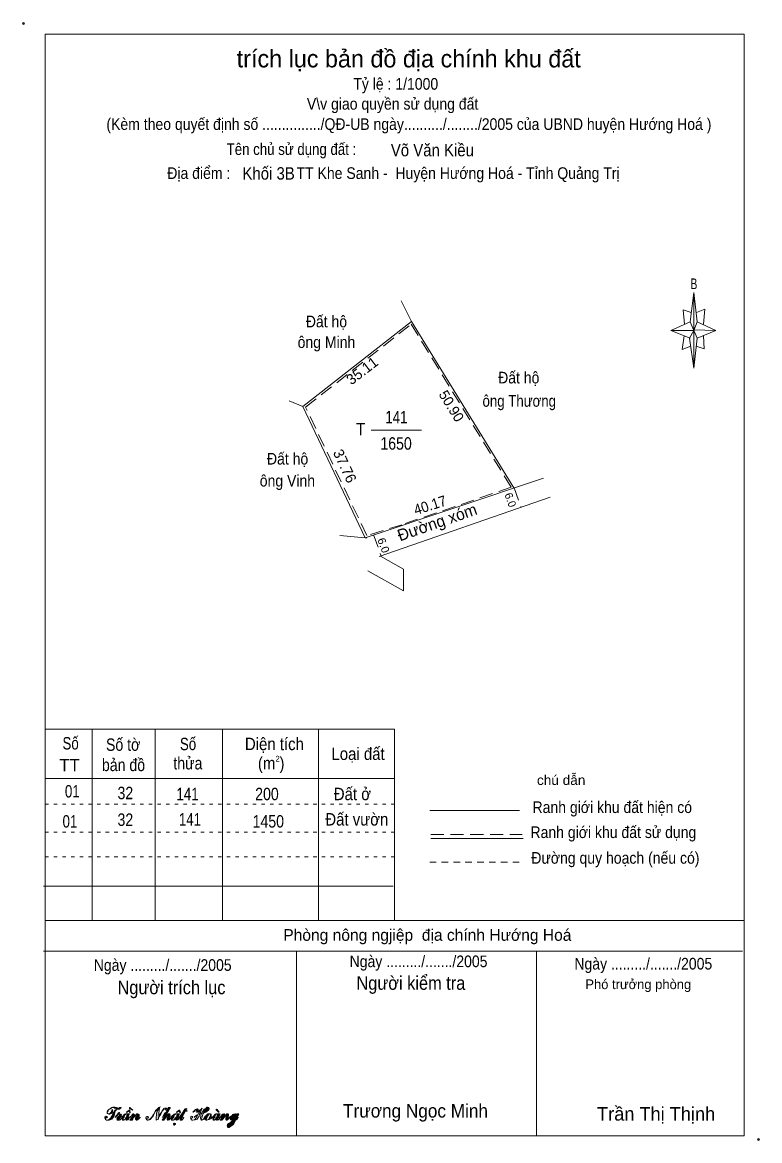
# Model space of a CAD drawing. Header units: centimetres. Extents: x -5.1 to 46.7, y -1.8 to 31.3.
# Drawn here: x -5.1 to 16.71, y -1.77 to 31.31 of the extents above; entities that cross this region are included whole.
import ezdxf
from ezdxf.enums import TextEntityAlignment as Align

# ---------------------------------------------------------------- set-up
doc = ezdxf.new("R2010")
doc.units = ezdxf.units.CM
doc.header["$LTSCALE"] = 0.13
doc.header["$PDMODE"] = 32
doc.header["$PDSIZE"] = 0.065
for name, pattern in [('DOTTED', [1.5, 0.3, -1.2]), ('MEDIUM_DASHED', [4.5, 3, -1.5]), ('SHORT_DASHED', [2.7, 1.5, -1.2])]:
    doc.linetypes.add(name, pattern=pattern)
for name, color, linetype, lineweight in [('1', 7, 'DOTTED', 13), ('2', 7, 'MEDIUM_DASHED', 13), ('33', 7, 'Continuous', 13), ('34', 7, 'Continuous', 13), ('5', 7, 'Continuous', 13)]:
    doc.layers.add(name, color=color, linetype=linetype, lineweight=lineweight)
doc.layers.add('51', color=7, linetype='Continuous')

msp = doc.modelspace()

# ---------------------------------------------------------------- hatches: boundary and pattern name
at = {"layer": '5'}
for points in [[(-2.48, -1.1), (-2.53, -1.15), (-2.55, -1.16), (-2.56, -1.16), (-2.58, -1.17), (-2.62, -1.16), (-2.64, -1.15), (-2.64, -1.14), (-2.64, -1.11), (-2.62, -1.1), (-2.59, -1.1), (-2.58, -1.08), (-2.59, -1.06), (-2.62, -1.05), (-2.63, -1.06), (-2.65, -1.07), (-2.66, -1.08), (-2.66, -1.1), (-2.65, -1.13), (-2.64, -1.15), (-2.61, -1.17), (-2.56, -1.17), (-2.53, -1.17), (-2.5, -1.16), (-2.48, -1.15), (-2.46, -1.14), (-2.43, -1.1), (-2.4, -1.06), (-2.39, -1.03), (-2.38, -0.99), (-2.37, -0.94), (-2.36, -0.9), (-2.33, -0.87), (-2.32, -0.85), (-2.32, -0.85), (-2.33, -0.85), (-2.37, -0.88), (-2.39, -0.9), (-2.4, -0.93), (-2.43, -0.98), (-2.46, -1.05), (-2.48, -1.1)], [(-2.45, -0.84), (-2.46, -0.88), (-2.46, -0.9), (-2.46, -0.9), (-2.47, -0.93), (-2.5, -0.96), (-2.53, -0.98), (-2.54, -0.98), (-2.56, -0.98), (-2.58, -0.97), (-2.59, -0.95), (-2.58, -0.92), (-2.56, -0.89), (-2.55, -0.86), (-2.51, -0.84), (-2.47, -0.81), (-2.44, -0.79), (-2.42, -0.79), (-2.4, -0.79), (-2.38, -0.81), (-2.37, -0.81), (-2.36, -0.81), (-2.33, -0.82), (-2.3, -0.84), (-2.27, -0.84), (-2.23, -0.84), (-2.22, -0.83), (-2.19, -0.81), (-2.18, -0.79), (-2.18, -0.79), (-2.19, -0.79), (-2.21, -0.79), (-2.22, -0.79), (-2.25, -0.81), (-2.32, -0.79), (-2.36, -0.78), (-2.39, -0.78), (-2.43, -0.78), (-2.46, -0.79), (-2.49, -0.82), (-2.53, -0.84), (-2.55, -0.86), (-2.58, -0.89), (-2.59, -0.92), (-2.59, -0.95), (-2.59, -0.96), (-2.58, -0.97), (-2.56, -0.98), (-2.54, -0.99), (-2.51, -0.99), (-2.49, -0.98), (-2.47, -0.97), (-2.45, -0.95), (-2.44, -0.93), (-2.44, -0.89), (-2.44, -0.86), (-2.45, -0.84), (-2.45, -0.84)], [(-2.15, -1.08), (-2.19, -1.14), (-2.22, -1.16), (-2.25, -1.16), (-2.27, -1.16), (-2.25, -1.14), (-2.18, -1.05), (-2.17, -1.01), (-2.18, -1), (-2.19, -0.99), (-2.25, -0.97), (-2.25, -0.96), (-2.23, -0.95), (-2.23, -0.94), (-2.23, -0.94), (-2.25, -0.94), (-2.27, -0.95), (-2.27, -0.96), (-2.27, -0.97), (-2.36, -1.08), (-2.36, -1.09), (-2.25, -0.98), (-2.22, -1), (-2.22, -1), (-2.23, -1.03), (-2.3, -1.09), (-2.31, -1.14), (-2.3, -1.16), (-2.29, -1.17), (-2.27, -1.17), (-2.23, -1.17), (-2.21, -1.16), (-2.17, -1.11), (-2.15, -1.09)], [(-2.16, -1.08), (-2.09, -1.08), (-2.09, -1.07), (-2.09, -1.07), (-2.08, -1.05), (-2.06, -1.01), (-2.04, -1), (-2.03, -0.98), (-2.02, -0.98), (-2.01, -0.98), (-2, -0.99), (-2, -1), (-2.01, -1.03), (-2.02, -1.08), (-1.98, -1.08), (-1.96, -1.05), (-1.96, -1.05), (-1.96, -1.05), (-1.96, -1.03), (-1.96, -1.03), (-1.95, -1.01), (-1.95, -1.01), (-1.94, -0.99), (-1.93, -0.98), (-1.93, -0.98), (-1.94, -0.98), (-1.95, -0.98), (-1.96, -0.98), (-1.97, -0.98), (-1.97, -0.98), (-1.98, -0.98), (-1.99, -0.99), (-1.99, -1), (-2, -0.99), (-2.01, -0.98), (-2.03, -0.98), (-2.05, -0.98), (-2.08, -0.99), (-2.13, -1.05), (-2.14, -1.06), (-2.15, -1.07), (-2.15, -1.07)], [(-2.02, -0.93), (-2.01, -0.94), (-1.94, -0.9), (-1.92, -0.95), (-1.91, -0.95), (-1.92, -0.87), (-1.94, -0.87)], [(-1.83, -0.87), (-1.9, -0.81), (-1.92, -0.79), (-1.93, -0.79), (-1.93, -0.81), (-1.93, -0.81), (-1.93, -0.82), (-1.92, -0.83), (-1.84, -0.87)], [(-1.83, -0.87), (-1.9, -0.81), (-1.92, -0.79), (-1.93, -0.79), (-1.93, -0.81), (-1.93, -0.81), (-1.93, -0.82), (-1.92, -0.83), (-1.84, -0.87)], [(-1.81, -0.98), (-1.84, -0.99), (-1.86, -1.03), (-1.92, -1.08), (-1.92, -1.09), (-1.86, -1.03), (-1.85, -1), (-1.84, -0.99), (-1.82, -0.98), (-1.82, -0.98), (-1.82, -0.99), (-1.82, -0.99), (-1.84, -1.05), (-1.86, -1.09), (-1.91, -1.15), (-1.92, -1.17), (-1.92, -1.17), (-1.91, -1.17), (-1.91, -1.17), (-1.9, -1.17), (-1.86, -1.17), (-1.85, -1.17), (-1.83, -1.14), (-1.8, -1.08), (-1.77, -1.07), (-1.76, -1.05), (-1.74, -1), (-1.72, -0.98), (-1.7, -0.98), (-1.7, -0.99), (-1.71, -1.03), (-1.74, -1.08), (-1.75, -1.1), (-1.75, -1.13), (-1.75, -1.15), (-1.74, -1.16), (-1.73, -1.17), (-1.72, -1.17), (-1.7, -1.16), (-1.67, -1.14), (-1.62, -1.09), (-1.62, -1.08), (-1.64, -1.1), (-1.69, -1.15), (-1.71, -1.16), (-1.72, -1.17), (-1.73, -1.16), (-1.71, -1.13), (-1.67, -1.07), (-1.65, -1.05), (-1.65, -1.03), (-1.65, -1), (-1.67, -0.99), (-1.69, -0.98), (-1.7, -0.98), (-1.73, -1), (-1.78, -1.07), (-1.8, -1.08), (-1.81, -1.09), (-1.8, -1.08), (-1.8, -1.07), (-1.8, -1.06), (-1.78, -1.03), (-1.78, -1.01), (-1.78, -1), (-1.8, -0.99), (-1.81, -0.98)], [(-1.06, -0.81), (-1.08, -0.86), (-1.11, -0.9), (-1.13, -0.96), (-1.13, -1.01), (-1.14, -1.09), (-1.14, -1.09), (-1.14, -1.1), (-1.14, -1.11), (-1.14, -1.13), (-1.14, -1.15), (-1.14, -1.17), (-1.07, -1.14), (-1.07, -1.09), (-1.01, -0.99), (-0.96, -0.89), (-0.92, -0.84), (-0.91, -0.82), (-0.89, -0.81), (-0.86, -0.82), (-0.86, -0.82), (-0.86, -0.83), (-0.88, -0.84), (-0.88, -0.86), (-0.85, -0.87), (-0.83, -0.86), (-0.83, -0.85), (-0.84, -0.82), (-0.85, -0.81), (-0.86, -0.81), (-0.9, -0.81), (-0.92, -0.82), (-0.96, -0.88), (-0.97, -0.89), (-0.99, -0.93), (-1.04, -1.01), (-1.06, -1.07), (-1.06, -1.01), (-1.06, -1), (-1.06, -0.98), (-1.06, -0.94), (-1.05, -0.9), (-1.05, -0.85), (-1.05, -0.84), (-1.04, -0.83), (-1.04, -0.81), (-1.03, -0.77), (-1.06, -0.79), (-1.11, -0.84), (-1.16, -0.88), (-1.18, -0.93), (-1.22, -1), (-1.27, -1.08), (-1.3, -1.11), (-1.33, -1.14), (-1.35, -1.16), (-1.38, -1.16), (-1.42, -1.16), (-1.43, -1.15), (-1.44, -1.13), (-1.43, -1.11), (-1.39, -1.11), (-1.38, -1.1), (-1.37, -1.09), (-1.38, -1.07), (-1.39, -1.06), (-1.41, -1.06), (-1.42, -1.06), (-1.44, -1.07), (-1.45, -1.09), (-1.45, -1.11), (-1.44, -1.14), (-1.43, -1.16), (-1.41, -1.17), (-1.38, -1.17), (-1.35, -1.16), (-1.32, -1.15), (-1.3, -1.13), (-1.27, -1.09), (-1.23, -1.05), (-1.21, -1), (-1.18, -0.94), (-1.16, -0.9), (-1.13, -0.87), (-1.08, -0.83), (-1.06, -0.82), (-1.06, -0.81)], [(-0.83, -0.89), (-0.84, -0.92), (-0.89, -0.96), (-0.92, -1.01), (-0.96, -1.08), (-0.96, -1.09), (-0.93, -1.03), (-0.9, -0.99), (-0.88, -0.96), (-0.86, -0.96), (-0.86, -0.96), (-0.88, -0.98), (-0.9, -1.03), (-0.92, -1.07), (-0.93, -1.09), (-0.95, -1.14), (-0.97, -1.17), (-0.92, -1.17), (-0.9, -1.14), (-0.86, -1.09), (-0.81, -1.01), (-0.79, -0.99), (-0.76, -0.98), (-0.76, -0.99), (-0.78, -1.01), (-0.81, -1.08), (-0.82, -1.1), (-0.82, -1.13), (-0.82, -1.15), (-0.81, -1.16), (-0.81, -1.17), (-0.79, -1.17), (-0.76, -1.16), (-0.74, -1.14), (-0.7, -1.09), (-0.7, -1.08), (-0.72, -1.11), (-0.74, -1.13), (-0.75, -1.15), (-0.78, -1.16), (-0.79, -1.16), (-0.8, -1.16), (-0.8, -1.16), (-0.79, -1.15), (-0.79, -1.15), (-0.76, -1.11), (-0.74, -1.07), (-0.73, -1.01), (-0.74, -0.99), (-0.74, -0.98), (-0.75, -0.98), (-0.78, -0.98), (-0.8, -1), (-0.85, -1.07), (-0.89, -1.1), (-0.89, -1.11), (-0.89, -1.1), (-0.8, -0.93), (-0.74, -0.82), (-0.73, -0.81), (-0.73, -0.79), (-0.73, -0.79), (-0.74, -0.79), (-0.74, -0.79), (-0.79, -0.79), (-0.83, -0.89)], [(-0.71, -1.08), (-0.62, -1.08), (-0.62, -1.07), (-0.62, -1.07), (-0.61, -1.05), (-0.6, -1.01), (-0.57, -1), (-0.56, -0.98), (-0.54, -0.98), (-0.53, -0.98), (-0.52, -0.99), (-0.52, -1), (-0.53, -1.03), (-0.54, -1.08), (-0.5, -1.08), (-0.48, -1.05), (-0.48, -1.05), (-0.48, -1.05), (-0.48, -1.03), (-0.47, -1.03), (-0.47, -1.01), (-0.47, -1.01), (-0.46, -0.99), (-0.45, -0.98), (-0.45, -0.98), (-0.46, -0.98), (-0.47, -0.98), (-0.48, -0.98), (-0.49, -0.98), (-0.49, -0.98), (-0.5, -0.98), (-0.51, -0.99), (-0.51, -1), (-0.52, -0.99), (-0.53, -0.98), (-0.56, -0.98), (-0.58, -0.98), (-0.61, -0.99), (-0.68, -1.05), (-0.69, -1.06), (-0.7, -1.07), (-0.7, -1.07)], [(-0.54, -0.93), (-0.53, -0.94), (-0.46, -0.9), (-0.44, -0.95), (-0.42, -0.95), (-0.44, -0.87), (-0.46, -0.87)], [(-0.39, -1.01), (-0.39, -1.01), (-0.39, -1.01), (-0.39, -1.01), (-0.43, -1.09), (-0.43, -1.13), (-0.43, -1.15), (-0.43, -1.16), (-0.42, -1.17), (-0.4, -1.17), (-0.38, -1.17), (-0.36, -1.15), (-0.33, -1.11), (-0.32, -1.09), (-0.32, -1.08), (-0.33, -1.1), (-0.36, -1.15), (-0.39, -1.17), (-0.4, -1.16), (-0.39, -1.14), (-0.38, -1.1), (-0.36, -1.07), (-0.35, -1.05), (-0.33, -0.99), (-0.31, -0.95), (-0.29, -0.9), (-0.23, -0.9), (-0.23, -0.89), (-0.27, -0.89), (-0.26, -0.87), (-0.25, -0.85), (-0.25, -0.84), (-0.24, -0.83), (-0.24, -0.82), (-0.24, -0.82), (-0.29, -0.83), (-0.32, -0.88), (-0.36, -0.95), (-0.45, -1.08), (-0.45, -1.09)], [(0.26, -0.95), (0.28, -0.9), (0.29, -0.87), (0.31, -0.85), (0.35, -0.81), (0.38, -0.79), (0.39, -0.79), (0.41, -0.81), (0.41, -0.81), (0.39, -0.84), (0.38, -0.86), (0.36, -0.89), (0.32, -0.93), (0.28, -0.95), (0.26, -0.95)], [(0.29, -1.08), (0.37, -1.08), (0.38, -1.05), (0.41, -1), (0.42, -0.98), (0.44, -0.98), (0.45, -0.98), (0.47, -1), (0.45, -1.05), (0.44, -1.07), (0.44, -1.08), (0.44, -1.08), (0.47, -1.08), (0.47, -1.08), (0.47, -1.07), (0.48, -1.06), (0.48, -1.03), (0.48, -1), (0.47, -0.99), (0.45, -0.98), (0.43, -0.98), (0.39, -0.98), (0.37, -1), (0.34, -1.03), (0.3, -1.06)], [(0.52, -1.08), (0.59, -1.08), (0.59, -1.07), (0.59, -1.07), (0.6, -1.05), (0.61, -1.01), (0.63, -1), (0.64, -0.98), (0.65, -0.98), (0.66, -0.98), (0.67, -0.99), (0.67, -1), (0.66, -1.03), (0.65, -1.08), (0.7, -1.08), (0.72, -1.05), (0.72, -1.05), (0.72, -1.05), (0.72, -1.03), (0.73, -1.03), (0.73, -1.01), (0.73, -1.01), (0.74, -0.99), (0.75, -0.98), (0.75, -0.98), (0.74, -0.98), (0.73, -0.98), (0.72, -0.98), (0.71, -0.98), (0.71, -0.98), (0.7, -0.98), (0.69, -0.99), (0.69, -1), (0.67, -0.99), (0.66, -0.98), (0.64, -0.98), (0.62, -0.98), (0.6, -0.99), (0.55, -1.05), (0.54, -1.06), (0.53, -1.07), (0.53, -1.07)], [(0.72, -0.93), (0.66, -0.85), (0.64, -0.84), (0.63, -0.84), (0.63, -0.85), (0.63, -0.85), (0.63, -0.86), (0.64, -0.87), (0.7, -0.93)], [(0.72, -0.93), (0.66, -0.85), (0.64, -0.84), (0.63, -0.84), (0.63, -0.85), (0.63, -0.85), (0.63, -0.86), (0.64, -0.87), (0.7, -0.93)], [(0.87, -0.98), (0.82, -0.99), (0.79, -1.03), (0.75, -1.08), (0.75, -1.09), (0.79, -1.03), (0.8, -1), (0.82, -0.99), (0.84, -0.98), (0.84, -0.98), (0.84, -0.99), (0.84, -0.99), (0.82, -1.05), (0.79, -1.09), (0.76, -1.15), (0.75, -1.17), (0.75, -1.17), (0.76, -1.17), (0.76, -1.17), (0.77, -1.17), (0.79, -1.17), (0.8, -1.17), (0.83, -1.14), (0.88, -1.08), (0.9, -1.07), (0.91, -1.05), (0.93, -1), (0.95, -0.98), (0.97, -0.98), (0.97, -0.99), (0.96, -1.03), (0.93, -1.08), (0.92, -1.1), (0.92, -1.13), (0.92, -1.15), (0.93, -1.16), (0.94, -1.17), (0.95, -1.17), (0.97, -1.16), (0.99, -1.14), (1.03, -1.09), (1.03, -1.08), (1.01, -1.1), (0.98, -1.15), (0.96, -1.16), (0.95, -1.17), (0.94, -1.16), (0.96, -1.13), (0.99, -1.07), (1, -1.05), (1, -1.03), (1, -1), (0.99, -0.99), (0.98, -0.98), (0.97, -0.98), (0.94, -1), (0.89, -1.07), (0.88, -1.08), (0.87, -1.09), (0.88, -1.08), (0.88, -1.07), (0.88, -1.06), (0.89, -1.03), (0.89, -1.01), (0.89, -1), (0.88, -0.99), (0.87, -0.98)], [(1.23, -1.01), (1.23, -1), (1.22, -0.99), (1.19, -0.98), (1.14, -0.99), (1.12, -1), (1.11, -1.03), (1.06, -1.06), (1.03, -1.08), (1.03, -1.09), (1.05, -1.08), (1.05, -1.1), (1.05, -1.13), (1.06, -1.16), (1.1, -1.17), (1.12, -1.17), (1.14, -1.16), (1.15, -1.15), (1.15, -1.15), (1.15, -1.16), (1.14, -1.16), (1.14, -1.18), (1.13, -1.18), (1.11, -1.19), (1.05, -1.25), (1, -1.27), (0.97, -1.3), (0.96, -1.33), (0.97, -1.36), (0.98, -1.37), (0.99, -1.38), (1, -1.38), (1.02, -1.38), (1.03, -1.37), (1.07, -1.34), (1.12, -1.31), (1.15, -1.28), (1.2, -1.17), (1.25, -1.14), (1.26, -1.13), (1.27, -1.11), (1.28, -1.09), (1.28, -1.08), (1.28, -1.09), (1.27, -1.1), (1.25, -1.13), (1.23, -1.15), (1.2, -1.16), (1.26, -1.06), (1.28, -1.03), (1.29, -1), (1.29, -0.99), (1.3, -0.98), (1.29, -0.98), (1.25, -0.98)], [(1.13, -1.07), (1.16, -1), (1.2, -0.98), (1.22, -0.99), (1.23, -1), (1.22, -1.06), (1.18, -1.1), (1.15, -1.14), (1.12, -1.16), (1.1, -1.16), (1.1, -1.16), (1.1, -1.15), (1.11, -1.11), (1.13, -1.07)], [(-2.16, -1.08), (-2.16, -1.08), (-2.16, -1.08), (-2.16, -1.09), (-2.16, -1.09), (-2.15, -1.09), (-2.15, -1.08), (-2.15, -1.08), (-2.15, -1.08), (-2.15, -1.1), (-2.15, -1.11), (-2.15, -1.14), (-2.14, -1.16), (-2.13, -1.17), (-2.11, -1.17), (-2.1, -1.17), (-2.09, -1.16), (-2.05, -1.14), (-2.04, -1.13), (-2.04, -1.11), (-2.04, -1.14), (-2.03, -1.15), (-2.03, -1.16), (-2.02, -1.17), (-2.01, -1.17), (-1.98, -1.16), (-1.95, -1.13), (-1.93, -1.09), (-1.93, -1.08), (-1.96, -1.11), (-1.97, -1.14), (-1.98, -1.15), (-1.99, -1.16), (-2, -1.16), (-2.01, -1.16), (-2.01, -1.16), (-2.01, -1.15), (-2, -1.14), (-1.98, -1.08), (-2.02, -1.08), (-2.03, -1.08), (-2.04, -1.1), (-2.05, -1.11), (-2.06, -1.14), (-2.09, -1.16), (-2.11, -1.17), (-2.12, -1.16), (-2.12, -1.15), (-2.12, -1.13), (-2.1, -1.09), (-2.09, -1.08)], [(-0.71, -1.08), (-0.71, -1.08), (-0.71, -1.08), (-0.71, -1.09), (-0.71, -1.09), (-0.7, -1.09), (-0.7, -1.08), (-0.7, -1.08), (-0.7, -1.08), (-0.7, -1.1), (-0.7, -1.11), (-0.7, -1.14), (-0.69, -1.16), (-0.68, -1.17), (-0.65, -1.17), (-0.63, -1.17), (-0.61, -1.16), (-0.58, -1.14), (-0.57, -1.13), (-0.57, -1.11), (-0.57, -1.14), (-0.56, -1.15), (-0.56, -1.16), (-0.54, -1.17), (-0.53, -1.17), (-0.5, -1.16), (-0.47, -1.13), (-0.45, -1.09), (-0.45, -1.08), (-0.48, -1.11), (-0.49, -1.14), (-0.5, -1.15), (-0.51, -1.16), (-0.52, -1.16), (-0.53, -1.16), (-0.53, -1.16), (-0.53, -1.15), (-0.52, -1.14), (-0.5, -1.08), (-0.54, -1.08), (-0.56, -1.08), (-0.57, -1.1), (-0.58, -1.11), (-0.6, -1.14), (-0.62, -1.16), (-0.65, -1.17), (-0.67, -1.16), (-0.67, -1.15), (-0.67, -1.13), (-0.63, -1.09), (-0.62, -1.08)], [(-0.63, -1.29), (-0.63, -1.3), (-0.62, -1.31), (-0.61, -1.31), (-0.58, -1.3), (-0.57, -1.29), (-0.57, -1.28), (-0.58, -1.27), (-0.6, -1.26), (-0.61, -1.26), (-0.62, -1.27), (-0.63, -1.28)], [(0.29, -1.08), (0.29, -1.08), (0.29, -1.09), (0.3, -1.08), (0.3, -1.08), (0.3, -1.08), (0.3, -1.08), (0.3, -1.08), (0.3, -1.08), (0.3, -1.08), (0.3, -1.09), (0.3, -1.09), (0.3, -1.1), (0.3, -1.1), (0.3, -1.11), (0.3, -1.11), (0.3, -1.14), (0.31, -1.15), (0.34, -1.17), (0.35, -1.17), (0.38, -1.16), (0.39, -1.16), (0.41, -1.15), (0.42, -1.15), (0.42, -1.15), (0.42, -1.15), (0.42, -1.15), (0.44, -1.14), (0.47, -1.13), (0.48, -1.1), (0.51, -1.09), (0.51, -1.08), (0.47, -1.13), (0.45, -1.13), (0.45, -1.13), (0.45, -1.13), (0.45, -1.13), (0.44, -1.13), (0.44, -1.14), (0.44, -1.14), (0.43, -1.14), (0.43, -1.14), (0.43, -1.14), (0.42, -1.14), (0.43, -1.13), (0.43, -1.13), (0.45, -1.09), (0.47, -1.08), (0.44, -1.08), (0.42, -1.11), (0.42, -1.11), (0.41, -1.13), (0.41, -1.13), (0.41, -1.14), (0.41, -1.14), (0.41, -1.14), (0.38, -1.16), (0.36, -1.17), (0.35, -1.16), (0.34, -1.15), (0.37, -1.08), (0.37, -1.08)], [(0.52, -1.08), (0.52, -1.08), (0.52, -1.08), (0.52, -1.09), (0.52, -1.09), (0.53, -1.09), (0.53, -1.08), (0.53, -1.08), (0.53, -1.08), (0.53, -1.1), (0.53, -1.11), (0.53, -1.14), (0.54, -1.16), (0.55, -1.17), (0.57, -1.17), (0.58, -1.17), (0.6, -1.16), (0.62, -1.14), (0.63, -1.13), (0.63, -1.11), (0.63, -1.14), (0.64, -1.15), (0.64, -1.16), (0.65, -1.17), (0.66, -1.17), (0.7, -1.16), (0.73, -1.13), (0.75, -1.09), (0.75, -1.08), (0.72, -1.11), (0.71, -1.14), (0.7, -1.15), (0.69, -1.16), (0.67, -1.16), (0.66, -1.16), (0.66, -1.16), (0.66, -1.15), (0.67, -1.14), (0.7, -1.08), (0.65, -1.08), (0.64, -1.08), (0.63, -1.1), (0.62, -1.11), (0.61, -1.14), (0.59, -1.16), (0.57, -1.17), (0.56, -1.16), (0.56, -1.15), (0.56, -1.13), (0.58, -1.09), (0.59, -1.08)], [(1, -1.37), (0.98, -1.37), (0.98, -1.34), (0.99, -1.31), (1.01, -1.28), (1.1, -1.2), (1.12, -1.19), (1.13, -1.19), (1.1, -1.29), (1.03, -1.34), (1.02, -1.37), (1, -1.37)]]:
    msp.add_hatch(color=256, dxfattribs=at).paths.add_polyline_path(points)

# ---------------------------------------------------------------- linework, layer by layer
at = {"layer": '1', "linetype": 'Continuous'}
for p, q in [((5.04, 16.06), (10.32, 17.83)), ((5.45, 15.51), (10.51, 17.27))]:
    msp.add_line(p, q, dxfattribs=at)
at = {"layer": '1'}
for p, q in [((-4.43, 8.18), (5.91, 8.18)), ((-4.43, 7.35), (5.91, 7.35)), ((-4.43, 6.62), (5.91, 6.62))]:
    msp.add_line(p, q, dxfattribs=at)
at = {"layer": '2'}
for p, q in [((9.45, 17.54), (9.65, 16.97)), ((5.29, 16.15), (5.51, 15.53))]:
    msp.add_line(p, q, dxfattribs=at)
at = {"layer": '33'}
msp.add_line((5.22, 19.25), (6.71, 19.25), dxfattribs=at)
at = {"layer": '34'}
for p, q in [((3.2, 19.95), (6.41, 22.46)), ((9.44, 17.54), (6.41, 22.46)), ((4.29, 16.13), (5.04, 16.06))]:
    msp.add_line(p, q, dxfattribs=at)
for points in [[(6.11, 23.07), (6.41, 22.46), (3.2, 19.95)], [(2.79, 20.12), (3.2, 19.95), (5.04, 16.06)], [(5.09, 16.06), (5.04, 16.06), (3.2, 19.95)], [(5.12, 15.09), (6.17, 14.49), (6.17, 15.13), (5.49, 15.52)]]:
    msp.add_lwpolyline(points, dxfattribs=at)
at = {"layer": '34', "linetype": 'MEDIUM_DASHED'}
msp.add_lwpolyline([(3.28, 19.93), (6.4, 22.38), (9.36, 17.56), (6.13, 16.45), (5.09, 16.13)], close=True, dxfattribs=at)
at = {"layer": '5'}
for p, q in [((14.66, 22.45), (14.77, 23.32)), ((14.66, 21.97), (14.08, 22.2)), ((14.86, 22.45), (15.42, 22.2)), ((14.86, 21.97), (14.77, 21.08)), ((15.05, 22.04), (15.07, 21.65)), ((15.07, 21.65), (14.83, 21.73)), ((-4.43, 10.4), (5.91, 10.4)), ((-3.04, 10.4), (-3.04, 4.74)), ((-1.17, 10.4), (-1.17, 4.74)), ((0.82, 10.4), (0.82, 4.74)), ((3.66, 10.4), (3.66, 4.74)), ((5.91, 10.4), (5.91, 4.74)), ((-4.41, 8.94), (5.91, 8.94)), ((6.95, 7.99), (9.61, 7.99)), ((6.98, 7.17), (9.72, 7.17)), ((-4.48, 5.76), (5.87, 5.76)), ((-4.43, 4.74), (16.25, 4.74)), ((-4.48, 3.83), (16.21, 3.83)), ((3.01, 3.83), (3.01, -1.63)), ((10.11, 3.83), (10.11, -1.63))]:
    msp.add_line(p, q, dxfattribs=at)
at = {"layer": '5', "linetype": 'MEDIUM_DASHED'}
msp.add_line((6.98, 7.28), (9.69, 7.28), dxfattribs=at)
at = {"layer": '5', "linetype": 'SHORT_DASHED'}
msp.add_line((6.95, 6.47), (9.69, 6.47), dxfattribs=at)
at = {"layer": '5'}
for points in [[(-4.43, 30.96), (16.25, 30.96), (16.25, -1.63), (-4.43, -1.63)], [(14.77, 23.32), (14.86, 22.45), (14.77, 22.2)], [(14.77, 22.2), (14.08, 22.2), (14.66, 22.45), (14.86, 21.97), (15.42, 22.2), (14.77, 22.22)], [(14.77, 22.2), (14.77, 21.08), (14.64, 21.97)], [(-2.48, -1.1), (-2.53, -1.15), (-2.55, -1.16), (-2.56, -1.16), (-2.58, -1.17), (-2.62, -1.16), (-2.64, -1.15), (-2.64, -1.14), (-2.64, -1.11), (-2.62, -1.1), (-2.59, -1.1), (-2.58, -1.08), (-2.59, -1.06), (-2.62, -1.05), (-2.63, -1.06), (-2.65, -1.07), (-2.66, -1.08), (-2.66, -1.1), (-2.65, -1.13), (-2.64, -1.15), (-2.61, -1.17), (-2.56, -1.17), (-2.53, -1.17), (-2.5, -1.16), (-2.48, -1.15), (-2.46, -1.14), (-2.43, -1.1), (-2.4, -1.06), (-2.39, -1.03), (-2.38, -0.99), (-2.37, -0.94), (-2.36, -0.9), (-2.33, -0.87), (-2.32, -0.85), (-2.32, -0.85), (-2.33, -0.85), (-2.37, -0.88), (-2.39, -0.9), (-2.4, -0.93), (-2.43, -0.98), (-2.46, -1.05), (-2.48, -1.1)], [(-2.45, -0.84), (-2.46, -0.88), (-2.46, -0.9), (-2.46, -0.9), (-2.47, -0.93), (-2.5, -0.96), (-2.53, -0.98), (-2.54, -0.98), (-2.56, -0.98), (-2.58, -0.97), (-2.59, -0.95), (-2.58, -0.92), (-2.56, -0.89), (-2.55, -0.86), (-2.51, -0.84), (-2.47, -0.81), (-2.44, -0.79), (-2.42, -0.79), (-2.4, -0.79), (-2.38, -0.81), (-2.37, -0.81), (-2.36, -0.81), (-2.33, -0.82), (-2.3, -0.84), (-2.27, -0.84), (-2.23, -0.84), (-2.22, -0.83), (-2.19, -0.81), (-2.18, -0.79), (-2.18, -0.79), (-2.19, -0.79), (-2.21, -0.79), (-2.22, -0.79), (-2.25, -0.81), (-2.32, -0.79), (-2.36, -0.78), (-2.39, -0.78), (-2.43, -0.78), (-2.46, -0.79), (-2.49, -0.82), (-2.53, -0.84), (-2.55, -0.86), (-2.58, -0.89), (-2.59, -0.92), (-2.59, -0.95), (-2.59, -0.96), (-2.58, -0.97), (-2.56, -0.98), (-2.54, -0.99), (-2.51, -0.99), (-2.49, -0.98), (-2.47, -0.97), (-2.45, -0.95), (-2.44, -0.93), (-2.44, -0.89), (-2.44, -0.86), (-2.45, -0.84), (-2.45, -0.84)], [(-2.15, -1.08), (-2.19, -1.14), (-2.22, -1.16), (-2.25, -1.16), (-2.27, -1.16), (-2.25, -1.14), (-2.18, -1.05), (-2.17, -1.01), (-2.18, -1), (-2.19, -0.99), (-2.25, -0.97), (-2.25, -0.96), (-2.23, -0.95), (-2.23, -0.94), (-2.23, -0.94), (-2.25, -0.94), (-2.27, -0.95), (-2.27, -0.96), (-2.27, -0.97), (-2.36, -1.08), (-2.36, -1.09), (-2.25, -0.98), (-2.22, -1), (-2.22, -1), (-2.23, -1.03), (-2.3, -1.09), (-2.31, -1.14), (-2.3, -1.16), (-2.29, -1.17), (-2.27, -1.17), (-2.23, -1.17), (-2.21, -1.16), (-2.17, -1.11), (-2.15, -1.09)], [(-2.16, -1.08), (-2.09, -1.08), (-2.09, -1.07), (-2.09, -1.07), (-2.08, -1.05), (-2.06, -1.01), (-2.04, -1), (-2.03, -0.98), (-2.02, -0.98), (-2.01, -0.98), (-2, -0.99), (-2, -1), (-2.01, -1.03), (-2.02, -1.08), (-1.98, -1.08), (-1.96, -1.05), (-1.96, -1.05), (-1.96, -1.05), (-1.96, -1.03), (-1.96, -1.03), (-1.95, -1.01), (-1.95, -1.01), (-1.94, -0.99), (-1.93, -0.98), (-1.93, -0.98), (-1.94, -0.98), (-1.95, -0.98), (-1.96, -0.98), (-1.97, -0.98), (-1.97, -0.98), (-1.98, -0.98), (-1.99, -0.99), (-1.99, -1), (-2, -0.99), (-2.01, -0.98), (-2.03, -0.98), (-2.05, -0.98), (-2.08, -0.99), (-2.13, -1.05), (-2.14, -1.06), (-2.15, -1.07), (-2.15, -1.07)], [(-2.02, -0.93), (-2.01, -0.94), (-1.94, -0.9), (-1.92, -0.95), (-1.91, -0.95), (-1.92, -0.87), (-1.94, -0.87)], [(-1.83, -0.87), (-1.9, -0.81), (-1.92, -0.79), (-1.93, -0.79), (-1.93, -0.81), (-1.93, -0.81), (-1.93, -0.82), (-1.92, -0.83), (-1.84, -0.87)], [(-1.83, -0.87), (-1.9, -0.81), (-1.92, -0.79), (-1.93, -0.79), (-1.93, -0.81), (-1.93, -0.81), (-1.93, -0.82), (-1.92, -0.83), (-1.84, -0.87)], [(-1.81, -0.98), (-1.84, -0.99), (-1.86, -1.03), (-1.92, -1.08), (-1.92, -1.09), (-1.86, -1.03), (-1.85, -1), (-1.84, -0.99), (-1.82, -0.98), (-1.82, -0.98), (-1.82, -0.99), (-1.82, -0.99), (-1.84, -1.05), (-1.86, -1.09), (-1.91, -1.15), (-1.92, -1.17), (-1.92, -1.17), (-1.91, -1.17), (-1.91, -1.17), (-1.9, -1.17), (-1.86, -1.17), (-1.85, -1.17), (-1.83, -1.14), (-1.8, -1.08), (-1.77, -1.07), (-1.76, -1.05), (-1.74, -1), (-1.72, -0.98), (-1.7, -0.98), (-1.7, -0.99), (-1.71, -1.03), (-1.74, -1.08), (-1.75, -1.1), (-1.75, -1.13), (-1.75, -1.15), (-1.74, -1.16), (-1.73, -1.17), (-1.72, -1.17), (-1.7, -1.16), (-1.67, -1.14), (-1.62, -1.09), (-1.62, -1.08), (-1.64, -1.1), (-1.69, -1.15), (-1.71, -1.16), (-1.72, -1.17), (-1.73, -1.16), (-1.71, -1.13), (-1.67, -1.07), (-1.65, -1.05), (-1.65, -1.03), (-1.65, -1), (-1.67, -0.99), (-1.69, -0.98), (-1.7, -0.98), (-1.73, -1), (-1.78, -1.07), (-1.8, -1.08), (-1.81, -1.09), (-1.8, -1.08), (-1.8, -1.07), (-1.8, -1.06), (-1.78, -1.03), (-1.78, -1.01), (-1.78, -1), (-1.8, -0.99), (-1.81, -0.98)], [(-1.06, -0.81), (-1.08, -0.86), (-1.11, -0.9), (-1.13, -0.96), (-1.13, -1.01), (-1.14, -1.09), (-1.14, -1.09), (-1.14, -1.1), (-1.14, -1.11), (-1.14, -1.13), (-1.14, -1.15), (-1.14, -1.17), (-1.07, -1.14), (-1.07, -1.09), (-1.01, -0.99), (-0.96, -0.89), (-0.92, -0.84), (-0.91, -0.82), (-0.89, -0.81), (-0.86, -0.82), (-0.86, -0.82), (-0.86, -0.83), (-0.88, -0.84), (-0.88, -0.86), (-0.85, -0.87), (-0.83, -0.86), (-0.83, -0.85), (-0.84, -0.82), (-0.85, -0.81), (-0.86, -0.81), (-0.9, -0.81), (-0.92, -0.82), (-0.96, -0.88), (-0.97, -0.89), (-0.99, -0.93), (-1.04, -1.01), (-1.06, -1.07), (-1.06, -1.01), (-1.06, -1), (-1.06, -0.98), (-1.06, -0.94), (-1.05, -0.9), (-1.05, -0.85), (-1.05, -0.84), (-1.04, -0.83), (-1.04, -0.81), (-1.03, -0.77), (-1.06, -0.79), (-1.11, -0.84), (-1.16, -0.88), (-1.18, -0.93), (-1.22, -1), (-1.27, -1.08), (-1.3, -1.11), (-1.33, -1.14), (-1.35, -1.16), (-1.38, -1.16), (-1.42, -1.16), (-1.43, -1.15), (-1.44, -1.13), (-1.43, -1.11), (-1.39, -1.11), (-1.38, -1.1), (-1.37, -1.09), (-1.38, -1.07), (-1.39, -1.06), (-1.41, -1.06), (-1.42, -1.06), (-1.44, -1.07), (-1.45, -1.09), (-1.45, -1.11), (-1.44, -1.14), (-1.43, -1.16), (-1.41, -1.17), (-1.38, -1.17), (-1.35, -1.16), (-1.32, -1.15), (-1.3, -1.13), (-1.27, -1.09), (-1.23, -1.05), (-1.21, -1), (-1.18, -0.94), (-1.16, -0.9), (-1.13, -0.87), (-1.08, -0.83), (-1.06, -0.82), (-1.06, -0.81)], [(-0.83, -0.89), (-0.84, -0.92), (-0.89, -0.96), (-0.92, -1.01), (-0.96, -1.08), (-0.96, -1.09), (-0.93, -1.03), (-0.9, -0.99), (-0.88, -0.96), (-0.86, -0.96), (-0.86, -0.96), (-0.88, -0.98), (-0.9, -1.03), (-0.92, -1.07), (-0.93, -1.09), (-0.95, -1.14), (-0.97, -1.17), (-0.92, -1.17), (-0.9, -1.14), (-0.86, -1.09), (-0.81, -1.01), (-0.79, -0.99), (-0.76, -0.98), (-0.76, -0.99), (-0.78, -1.01), (-0.81, -1.08), (-0.82, -1.1), (-0.82, -1.13), (-0.82, -1.15), (-0.81, -1.16), (-0.81, -1.17), (-0.79, -1.17), (-0.76, -1.16), (-0.74, -1.14), (-0.7, -1.09), (-0.7, -1.08), (-0.72, -1.11), (-0.74, -1.13), (-0.75, -1.15), (-0.78, -1.16), (-0.79, -1.16), (-0.8, -1.16), (-0.8, -1.16), (-0.79, -1.15), (-0.79, -1.15), (-0.76, -1.11), (-0.74, -1.07), (-0.73, -1.01), (-0.74, -0.99), (-0.74, -0.98), (-0.75, -0.98), (-0.78, -0.98), (-0.8, -1), (-0.85, -1.07), (-0.89, -1.1), (-0.89, -1.11), (-0.89, -1.1), (-0.8, -0.93), (-0.74, -0.82), (-0.73, -0.81), (-0.73, -0.79), (-0.73, -0.79), (-0.74, -0.79), (-0.74, -0.79), (-0.79, -0.79), (-0.83, -0.89)], [(-0.71, -1.08), (-0.62, -1.08), (-0.62, -1.07), (-0.62, -1.07), (-0.61, -1.05), (-0.6, -1.01), (-0.57, -1), (-0.56, -0.98), (-0.54, -0.98), (-0.53, -0.98), (-0.52, -0.99), (-0.52, -1), (-0.53, -1.03), (-0.54, -1.08), (-0.5, -1.08), (-0.48, -1.05), (-0.48, -1.05), (-0.48, -1.05), (-0.48, -1.03), (-0.47, -1.03), (-0.47, -1.01), (-0.47, -1.01), (-0.46, -0.99), (-0.45, -0.98), (-0.45, -0.98), (-0.46, -0.98), (-0.47, -0.98), (-0.48, -0.98), (-0.49, -0.98), (-0.49, -0.98), (-0.5, -0.98), (-0.51, -0.99), (-0.51, -1), (-0.52, -0.99), (-0.53, -0.98), (-0.56, -0.98), (-0.58, -0.98), (-0.61, -0.99), (-0.68, -1.05), (-0.69, -1.06), (-0.7, -1.07), (-0.7, -1.07)], [(-0.54, -0.93), (-0.53, -0.94), (-0.46, -0.9), (-0.44, -0.95), (-0.42, -0.95), (-0.44, -0.87), (-0.46, -0.87)], [(-0.39, -1.01), (-0.39, -1.01), (-0.39, -1.01), (-0.39, -1.01), (-0.43, -1.09), (-0.43, -1.13), (-0.43, -1.15), (-0.43, -1.16), (-0.42, -1.17), (-0.4, -1.17), (-0.38, -1.17), (-0.36, -1.15), (-0.33, -1.11), (-0.32, -1.09), (-0.32, -1.08), (-0.33, -1.1), (-0.36, -1.15), (-0.39, -1.17), (-0.4, -1.16), (-0.39, -1.14), (-0.38, -1.1), (-0.36, -1.07), (-0.35, -1.05), (-0.33, -0.99), (-0.31, -0.95), (-0.29, -0.9), (-0.23, -0.9), (-0.23, -0.89), (-0.27, -0.89), (-0.26, -0.87), (-0.25, -0.85), (-0.25, -0.84), (-0.24, -0.83), (-0.24, -0.82), (-0.24, -0.82), (-0.29, -0.83), (-0.32, -0.88), (-0.36, -0.95), (-0.45, -1.08), (-0.45, -1.09)], [(0.26, -0.95), (0.28, -0.9), (0.29, -0.87), (0.31, -0.85), (0.35, -0.81), (0.38, -0.79), (0.39, -0.79), (0.41, -0.81), (0.41, -0.81), (0.39, -0.84), (0.38, -0.86), (0.36, -0.89), (0.32, -0.93), (0.28, -0.95), (0.26, -0.95)], [(0.29, -1.08), (0.37, -1.08), (0.38, -1.05), (0.41, -1), (0.42, -0.98), (0.44, -0.98), (0.45, -0.98), (0.47, -1), (0.45, -1.05), (0.44, -1.07), (0.44, -1.08), (0.44, -1.08), (0.47, -1.08), (0.47, -1.08), (0.47, -1.07), (0.48, -1.06), (0.48, -1.03), (0.48, -1), (0.47, -0.99), (0.45, -0.98), (0.43, -0.98), (0.39, -0.98), (0.37, -1), (0.34, -1.03), (0.3, -1.06)], [(0.52, -1.08), (0.59, -1.08), (0.59, -1.07), (0.59, -1.07), (0.6, -1.05), (0.61, -1.01), (0.63, -1), (0.64, -0.98), (0.65, -0.98), (0.66, -0.98), (0.67, -0.99), (0.67, -1), (0.66, -1.03), (0.65, -1.08), (0.7, -1.08), (0.72, -1.05), (0.72, -1.05), (0.72, -1.05), (0.72, -1.03), (0.73, -1.03), (0.73, -1.01), (0.73, -1.01), (0.74, -0.99), (0.75, -0.98), (0.75, -0.98), (0.74, -0.98), (0.73, -0.98), (0.72, -0.98), (0.71, -0.98), (0.71, -0.98), (0.7, -0.98), (0.69, -0.99), (0.69, -1), (0.67, -0.99), (0.66, -0.98), (0.64, -0.98), (0.62, -0.98), (0.6, -0.99), (0.55, -1.05), (0.54, -1.06), (0.53, -1.07), (0.53, -1.07)], [(0.72, -0.93), (0.66, -0.85), (0.64, -0.84), (0.63, -0.84), (0.63, -0.85), (0.63, -0.85), (0.63, -0.86), (0.64, -0.87), (0.7, -0.93)], [(0.72, -0.93), (0.66, -0.85), (0.64, -0.84), (0.63, -0.84), (0.63, -0.85), (0.63, -0.85), (0.63, -0.86), (0.64, -0.87), (0.7, -0.93)], [(0.87, -0.98), (0.82, -0.99), (0.79, -1.03), (0.75, -1.08), (0.75, -1.09), (0.79, -1.03), (0.8, -1), (0.82, -0.99), (0.84, -0.98), (0.84, -0.98), (0.84, -0.99), (0.84, -0.99), (0.82, -1.05), (0.79, -1.09), (0.76, -1.15), (0.75, -1.17), (0.75, -1.17), (0.76, -1.17), (0.76, -1.17), (0.77, -1.17), (0.79, -1.17), (0.8, -1.17), (0.83, -1.14), (0.88, -1.08), (0.9, -1.07), (0.91, -1.05), (0.93, -1), (0.95, -0.98), (0.97, -0.98), (0.97, -0.99), (0.96, -1.03), (0.93, -1.08), (0.92, -1.1), (0.92, -1.13), (0.92, -1.15), (0.93, -1.16), (0.94, -1.17), (0.95, -1.17), (0.97, -1.16), (0.99, -1.14), (1.03, -1.09), (1.03, -1.08), (1.01, -1.1), (0.98, -1.15), (0.96, -1.16), (0.95, -1.17), (0.94, -1.16), (0.96, -1.13), (0.99, -1.07), (1, -1.05), (1, -1.03), (1, -1), (0.99, -0.99), (0.98, -0.98), (0.97, -0.98), (0.94, -1), (0.89, -1.07), (0.88, -1.08), (0.87, -1.09), (0.88, -1.08), (0.88, -1.07), (0.88, -1.06), (0.89, -1.03), (0.89, -1.01), (0.89, -1), (0.88, -0.99), (0.87, -0.98)], [(1.23, -1.01), (1.23, -1), (1.22, -0.99), (1.19, -0.98), (1.14, -0.99), (1.12, -1), (1.11, -1.03), (1.06, -1.06), (1.03, -1.08), (1.03, -1.09), (1.05, -1.08), (1.05, -1.1), (1.05, -1.13), (1.06, -1.16), (1.1, -1.17), (1.12, -1.17), (1.14, -1.16), (1.15, -1.15), (1.15, -1.15), (1.15, -1.16), (1.14, -1.16), (1.14, -1.18), (1.13, -1.18), (1.11, -1.19), (1.05, -1.25), (1, -1.27), (0.97, -1.3), (0.96, -1.33), (0.97, -1.36), (0.98, -1.37), (0.99, -1.38), (1, -1.38), (1.02, -1.38), (1.03, -1.37), (1.07, -1.34), (1.12, -1.31), (1.15, -1.28), (1.2, -1.17), (1.25, -1.14), (1.26, -1.13), (1.27, -1.11), (1.28, -1.09), (1.28, -1.08), (1.28, -1.09), (1.27, -1.1), (1.25, -1.13), (1.23, -1.15), (1.2, -1.16), (1.26, -1.06), (1.28, -1.03), (1.29, -1), (1.29, -0.99), (1.3, -0.98), (1.29, -0.98), (1.25, -0.98)], [(1.13, -1.07), (1.16, -1), (1.2, -0.98), (1.22, -0.99), (1.23, -1), (1.22, -1.06), (1.18, -1.1), (1.15, -1.14), (1.12, -1.16), (1.1, -1.16), (1.1, -1.16), (1.1, -1.15), (1.11, -1.11), (1.13, -1.07)], [(-2.16, -1.08), (-2.16, -1.08), (-2.16, -1.08), (-2.16, -1.09), (-2.16, -1.09), (-2.15, -1.09), (-2.15, -1.08), (-2.15, -1.08), (-2.15, -1.08), (-2.15, -1.1), (-2.15, -1.11), (-2.15, -1.14), (-2.14, -1.16), (-2.13, -1.17), (-2.11, -1.17), (-2.1, -1.17), (-2.09, -1.16), (-2.05, -1.14), (-2.04, -1.13), (-2.04, -1.11), (-2.04, -1.14), (-2.03, -1.15), (-2.03, -1.16), (-2.02, -1.17), (-2.01, -1.17), (-1.98, -1.16), (-1.95, -1.13), (-1.93, -1.09), (-1.93, -1.08), (-1.96, -1.11), (-1.97, -1.14), (-1.98, -1.15), (-1.99, -1.16), (-2, -1.16), (-2.01, -1.16), (-2.01, -1.16), (-2.01, -1.15), (-2, -1.14), (-1.98, -1.08), (-2.02, -1.08), (-2.03, -1.08), (-2.04, -1.1), (-2.05, -1.11), (-2.06, -1.14), (-2.09, -1.16), (-2.11, -1.17), (-2.12, -1.16), (-2.12, -1.15), (-2.12, -1.13), (-2.1, -1.09), (-2.09, -1.08)], [(-0.71, -1.08), (-0.71, -1.08), (-0.71, -1.08), (-0.71, -1.09), (-0.71, -1.09), (-0.7, -1.09), (-0.7, -1.08), (-0.7, -1.08), (-0.7, -1.08), (-0.7, -1.1), (-0.7, -1.11), (-0.7, -1.14), (-0.69, -1.16), (-0.68, -1.17), (-0.65, -1.17), (-0.63, -1.17), (-0.61, -1.16), (-0.58, -1.14), (-0.57, -1.13), (-0.57, -1.11), (-0.57, -1.14), (-0.56, -1.15), (-0.56, -1.16), (-0.54, -1.17), (-0.53, -1.17), (-0.5, -1.16), (-0.47, -1.13), (-0.45, -1.09), (-0.45, -1.08), (-0.48, -1.11), (-0.49, -1.14), (-0.5, -1.15), (-0.51, -1.16), (-0.52, -1.16), (-0.53, -1.16), (-0.53, -1.16), (-0.53, -1.15), (-0.52, -1.14), (-0.5, -1.08), (-0.54, -1.08), (-0.56, -1.08), (-0.57, -1.1), (-0.58, -1.11), (-0.6, -1.14), (-0.62, -1.16), (-0.65, -1.17), (-0.67, -1.16), (-0.67, -1.15), (-0.67, -1.13), (-0.63, -1.09), (-0.62, -1.08)], [(-0.63, -1.29), (-0.63, -1.3), (-0.62, -1.31), (-0.61, -1.31), (-0.58, -1.3), (-0.57, -1.29), (-0.57, -1.28), (-0.58, -1.27), (-0.6, -1.26), (-0.61, -1.26), (-0.62, -1.27), (-0.63, -1.28)], [(0.29, -1.08), (0.29, -1.08), (0.29, -1.09), (0.3, -1.08), (0.3, -1.08), (0.3, -1.08), (0.3, -1.08), (0.3, -1.08), (0.3, -1.08), (0.3, -1.08), (0.3, -1.09), (0.3, -1.09), (0.3, -1.1), (0.3, -1.1), (0.3, -1.11), (0.3, -1.11), (0.3, -1.14), (0.31, -1.15), (0.34, -1.17), (0.35, -1.17), (0.38, -1.16), (0.39, -1.16), (0.41, -1.15), (0.42, -1.15), (0.42, -1.15), (0.42, -1.15), (0.42, -1.15), (0.44, -1.14), (0.47, -1.13), (0.48, -1.1), (0.51, -1.09), (0.51, -1.08), (0.47, -1.13), (0.45, -1.13), (0.45, -1.13), (0.45, -1.13), (0.45, -1.13), (0.44, -1.13), (0.44, -1.14), (0.44, -1.14), (0.43, -1.14), (0.43, -1.14), (0.43, -1.14), (0.42, -1.14), (0.43, -1.13), (0.43, -1.13), (0.45, -1.09), (0.47, -1.08), (0.44, -1.08), (0.42, -1.11), (0.42, -1.11), (0.41, -1.13), (0.41, -1.13), (0.41, -1.14), (0.41, -1.14), (0.41, -1.14), (0.38, -1.16), (0.36, -1.17), (0.35, -1.16), (0.34, -1.15), (0.37, -1.08), (0.37, -1.08)], [(0.52, -1.08), (0.52, -1.08), (0.52, -1.08), (0.52, -1.09), (0.52, -1.09), (0.53, -1.09), (0.53, -1.08), (0.53, -1.08), (0.53, -1.08), (0.53, -1.1), (0.53, -1.11), (0.53, -1.14), (0.54, -1.16), (0.55, -1.17), (0.57, -1.17), (0.58, -1.17), (0.6, -1.16), (0.62, -1.14), (0.63, -1.13), (0.63, -1.11), (0.63, -1.14), (0.64, -1.15), (0.64, -1.16), (0.65, -1.17), (0.66, -1.17), (0.7, -1.16), (0.73, -1.13), (0.75, -1.09), (0.75, -1.08), (0.72, -1.11), (0.71, -1.14), (0.7, -1.15), (0.69, -1.16), (0.67, -1.16), (0.66, -1.16), (0.66, -1.16), (0.66, -1.15), (0.67, -1.14), (0.7, -1.08), (0.65, -1.08), (0.64, -1.08), (0.63, -1.1), (0.62, -1.11), (0.61, -1.14), (0.59, -1.16), (0.57, -1.17), (0.56, -1.16), (0.56, -1.15), (0.56, -1.13), (0.58, -1.09), (0.59, -1.08)], [(1, -1.37), (0.98, -1.37), (0.98, -1.34), (0.99, -1.31), (1.01, -1.28), (1.1, -1.2), (1.12, -1.19), (1.13, -1.19), (1.1, -1.29), (1.03, -1.34), (1.02, -1.37), (1, -1.37)]]:
    msp.add_lwpolyline(points, close=True, dxfattribs=at)
for points in [[(14.84, 22.73), (15.09, 22.83), (15.05, 22.38)], [(14.69, 22.73), (14.45, 22.81), (14.49, 22.38)], [(14.77, 22.2), (14.66, 22.45), (14.08, 22.2)], [(14.77, 22.2), (14.86, 21.97), (15.42, 22.2)], [(14.48, 22.04), (14.42, 21.63), (14.68, 21.73)], [(-0.05, -0.93), (-0.01, -0.9), (0.02, -0.86), (0.05, -0.84), (0.08, -0.84), (0.08, -0.84), (0.07, -0.86), (0.05, -0.88), (0.04, -0.9), (0.05, -0.93), (0.07, -0.93), (0.1, -0.92), (0.13, -0.88), (0.17, -0.87), (0.17, -0.87), (0.17, -0.87), (0.12, -0.94), (0.1, -0.98), (0.09, -1.01), (0.07, -1.01), (0.04, -1.03), (-0.02, -1.08), (-0.01, -1.09), (0, -1.07), (0.02, -1.06), (0.04, -1.05), (0.07, -1.03), (0.08, -1.03), (0.04, -1.1), (0, -1.15), (-0.02, -1.16), (-0.06, -1.17), (-0.1, -1.16), (-0.11, -1.15), (-0.11, -1.13), (-0.11, -1.11), (-0.1, -1.11), (-0.09, -1.11), (-0.07, -1.1), (-0.07, -1.08), (-0.07, -1.06), (-0.09, -1.05), (-0.11, -1.06), (-0.12, -1.07), (-0.12, -1.08), (-0.13, -1.1), (-0.12, -1.13), (-0.11, -1.15), (-0.08, -1.17), (-0.06, -1.17), (0.01, -1.16), (0.07, -1.14), (0.1, -1.09), (0.13, -1.05), (0.14, -0.99), (0.2, -0.98), (0.19, -1), (0.18, -1.03), (0.18, -1.06), (0.17, -1.09), (0.17, -1.1), (0.18, -1.15), (0.19, -1.17), (0.21, -1.17), (0.23, -1.16), (0.26, -1.15), (0.29, -1.09), (0.29, -1.09), (0.26, -1.14), (0.23, -1.16), (0.21, -1.17), (0.2, -1.16), (0.2, -1.16), (0.2, -1.13), (0.21, -1.11), (0.22, -1.06), (0.23, -1.03), (0.24, -0.99), (0.26, -0.96), (0.29, -0.95), (0.35, -0.92), (0.41, -0.86), (0.42, -0.84), (0.42, -0.82), (0.42, -0.81), (0.41, -0.79), (0.38, -0.78), (0.36, -0.78), (0.34, -0.81), (0.28, -0.84), (0.25, -0.89), (0.2, -0.97), (0.14, -0.99), (0.17, -0.94), (0.19, -0.88), (0.21, -0.84), (0.22, -0.82), (0.22, -0.81), (0.18, -0.85), (0.14, -0.87), (0.11, -0.89)], [(0.11, -0.89), (0.07, -0.93), (0.07, -0.92), (0.08, -0.9), (0.09, -0.89), (0.09, -0.88), (0.1, -0.86), (0.1, -0.85), (0.09, -0.84), (0.08, -0.83), (0.05, -0.84), (0.02, -0.85), (-0.02, -0.89), (-0.06, -0.93), (-0.05, -0.93), (-0.05, -0.93)]]:
    msp.add_lwpolyline(points, dxfattribs=at)
for p in [(-5.07, 31.28), (16.68, -1.74)]:
    msp.add_point(p, dxfattribs=at)

# ---------------------------------------------------------------- texts
at = {"layer": '1', "width": 0.75}
msp.add_text('2', height=0.172, dxfattribs=at).set_placement((2.45, 9.44), align=Align.CENTER)
at = {"layer": '2'}
for s, width, p in [('Đất hộ', 0.9, (3.895, 22.29)), ('ông Minh', 0.9, (3.895, 21.68)), ('Đất hộ', 0.9, (9.585, 20.63)), ('ông Thương', 0.85, (9.6, 19.94)), ('Đất hộ', 0.9, (2.745, 18.23)), ('ông Vinh', 0.9, (2.74, 17.58))]:
    msp.add_text(s, height=0.3445, dxfattribs=dict(at, width=width)).set_placement(p, align=Align.CENTER)
for s, height, rotation, p in [('6.0', 0.23, 289.747, (9.231, 17.144)), ('Đường xóm', 0.3445, 19.268, (7.228, 16.36))]:
    msp.add_text(s, height=height, rotation=rotation, dxfattribs=at).set_placement(p, align=Align.CENTER)
at = {"layer": '2', "width": 1.05}
msp.add_text('6.0', height=0.23, rotation=290.41, dxfattribs=at).set_placement((5.476, 15.8), align=Align.CENTER)
at = {"layer": '33'}
for s, width, p in [('141', 0.8, (5.965, 19.45)), ('1650', 0.85, (5.955, 18.67)), ('01', 0.8, (-3.625, 8.38)), ('32', 0.85, (-2.055, 8.33)), ('141', 0.8, (-0.215, 8.3)), ('200', 0.85, (2.135, 8.3)), ('Đất ở ', 0.9, (4.725, 8.3)), ('Đất vườn ', 0.9, (4.855, 7.55)), ('01', 0.8, (-3.695, 7.49)), ('32', 0.85, (-2.055, 7.54)), ('141', 0.8, (-0.145, 7.55)), ('1450', 0.85, (2.175, 7.49))]:
    msp.add_text(s, height=0.3674, dxfattribs=dict(at, width=width)).set_placement(p, align=Align.CENTER)
at = {"layer": '33', "width": 0.95}
msp.add_text('T', height=0.367, dxfattribs=at).set_placement((5.05, 19.09), align=Align.RIGHT)
at = {"layer": '34', "width": 0.9}
for s, p in [('Võ Văn Kiều ', (5.8, 27.35)), ('Khối 3B', (1.41, 26.66))]:
    msp.add_text(s, height=0.3674, dxfattribs=at).set_placement(p)
at = {"layer": '5'}
for s, height, p in [('trích lục bản đồ địa chính khu đất', 0.5168, (6.33, 29.98)), ('TT', 0.3674, (-3.705, 9.15)), ('Phòng nông ngjiệp  địa chính Hướng Hoá ', 0.3445, (6.945, 4.14)), ('Phó trưởng phòng ', 0.2869, (13.175, 2.71)), ('Trần Thị Thịnh', 0.4019, (13.65, -1.18))]:
    msp.add_text(s, height=height, dxfattribs=at).set_placement(p, align=Align.CENTER)
for s, height, width, p in [('Tỷ lệ : 1/1000', 0.3445, 0.9, (5.945, 29.32)), ('V\\v giao quyền sử dụng đất ', 0.3445, 0.9, (5.91, 28.73)), ('(Kèm theo quyết định số .............../QĐ-UB ngày........../......../2005 của UBND huyện Hướng Hoá )', 0.3445, 0.9, (6.335, 28.13)), ('Tên chủ sử dụng đất :', 0.3445, 0.85, (2.86, 27.39)), ('Địa điểm :                 TT Khe Sanh -  Huyện Hướng Hoá - Tỉnh Quảng Trị ', 0.3445, 0.9, (5.935, 26.68)), ('B', 0.316, 0.7, (14.77, 23.42)), ('Số', 0.3674, 0.8, (-3.675, 9.8)), ('Số tờ', 0.3674, 0.85, (-2.12, 9.76)), ('Số', 0.3674, 0.8, (-0.2, 9.78)), ('Diện tích', 0.3674, 0.9, (2.355, 9.78)), ('thửa', 0.3674, 0.85, (-0.205, 9.21)), ('(m )', 0.3674, 0.9, (2.26, 9.21)), ('Loại đất', 0.3674, 0.9, (4.83, 9.49)), ('bản đồ', 0.3674, 0.85, (-2.11, 9.16)), ('chú dẫn', 0.2869, 1.05, (10.84, 8.75)), ('Ranh giới khu đất hiện có ', 0.3445, 0.9, (12.41, 7.92)), ('Ranh giới khu đất sử dụng', 0.3445, 0.9, (12.385, 7.18)), ('Đường quy hoạch (nếu có)', 0.3445, 0.9, (12.445, 6.42)), ('Ngày ........./......./2005', 0.3445, 0.9, (6.62, 3.36)), ('Ngày ........./......./2005', 0.3445, 0.9, (13.27, 3.29)), ('Ngày ........./......./2005', 0.3445, 0.9, (-0.95, 3.25)), ('Người trích lục', 0.4019, 0.9, (-0.69, 2.56)), ('Người kiểm tra ', 0.4019, 0.9, (6.46, 2.69)), ('Trương Ngọc Minh', 0.4, 0.95, (6.53, -1.09))]:
    msp.add_text(s, height=height, dxfattribs=dict(at, width=width)).set_placement(p, align=Align.CENTER)
at = {"layer": '51'}
for s, height, rotation, p in [('35.11', 0.31, 37.395, (5.046, 20.883)), ('50.90', 0.2984, 301.676, (7.466, 19.883)), ('37.76', 0.31, 295.052, (4.299, 18.121))]:
    msp.add_text(s, height=height, rotation=rotation, dxfattribs=at).set_placement(p, align=Align.CENTER)
at = {"layer": '51', "width": 0.95}
msp.add_text('40.17', height=0.3097, rotation=17.734, dxfattribs=at).set_placement((7.008, 16.88), align=Align.CENTER)

doc.saveas('drawing.dxf')
